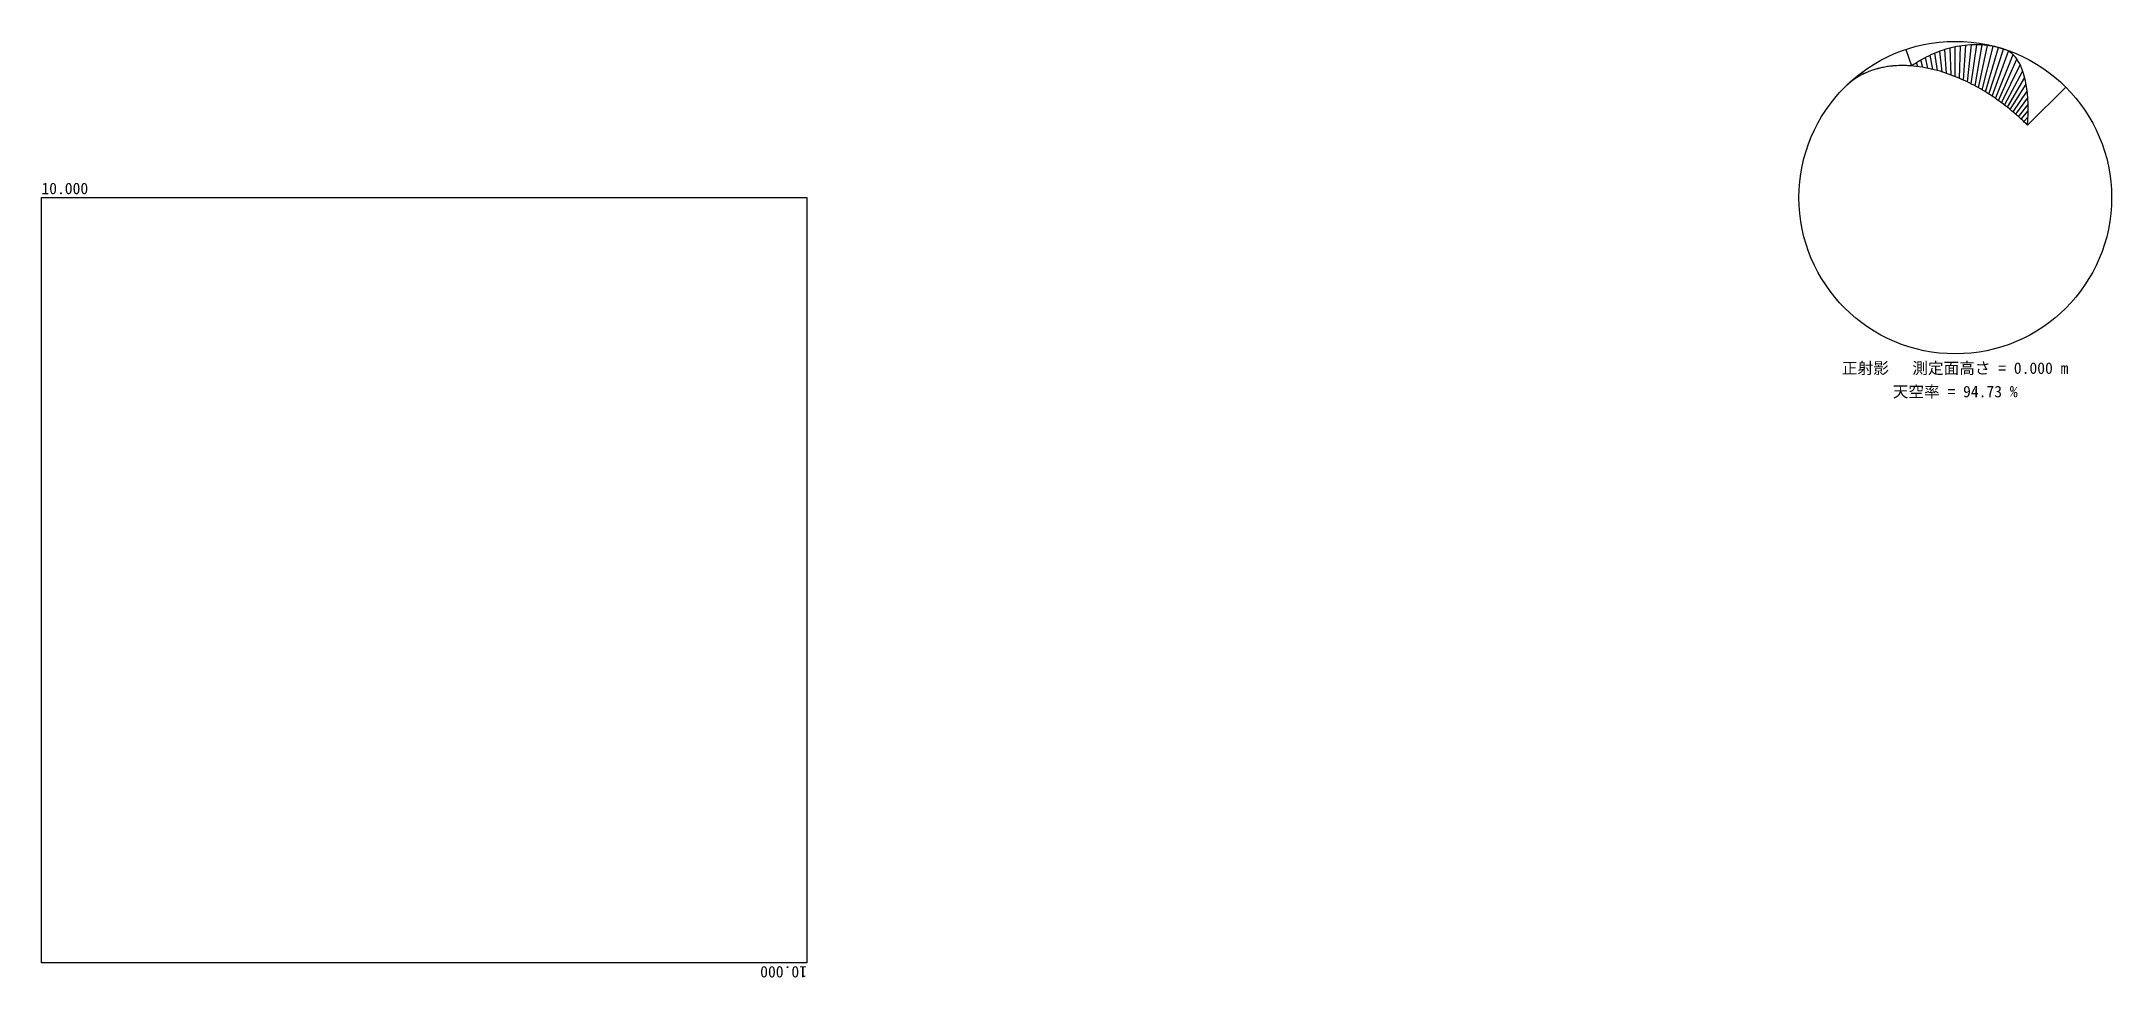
# Model space of a CAD drawing. Units: millimetres at full size, sheet at 1:100. Extents: x -9429 to 23684, y -9848 to 5133.
import ezdxf
from ezdxf.enums import TextEntityAlignment as Align

# ---------------------------------------------------------------- set-up
doc = ezdxf.new("R2010")
doc.units = ezdxf.units.MM
doc.header["$LTSCALE"] = 100
doc.layers.add('0-0', color=4, linetype='Continuous')
doc.styles.add('ＭＳ ゴシック', font='')
doc.styles.get('ＭＳ ゴシック').set_extended_font_data('MS Gothic')

msp = doc.modelspace()

# ---------------------------------------------------------------- linework, layer by layer
at = {"layer": '0-0', "color": 7}
msp.add_line((20393.1, 5004.4), (20481.3, 4739.9), dxfattribs=at)
at = {"layer": '0-0'}
for p, q in [((20972.3, 4643.7), (20937.5, 4974.8)), ((21044.7, 4620.3), (21018, 5001.9)), ((21115.1, 4595.4), (21100.1, 5025.3)), ((21183.7, 4568.9), (21183.7, 5044.7)), ((21250.3, 4541.3), (21268.4, 5060)), ((21315.1, 4512.6), (21354.2, 5070.9)), ((21378.1, 4482.9), (21440.6, 5077.2)), ((21439.4, 4452.4), (21527.4, 5078.6)), ((21499, 4421.1), (21614.4, 5075.1)), ((21557, 4389.1), (21701, 5066.6)), ((21613.5, 4356.5), (21787.1, 5052.9)), ((21668.5, 4323.3), (21872.3, 5034.1)), ((21722.1, 4289.6), (21956.2, 5010.1)), ((21774.3, 4255.5), (22036.5, 4975.9)), ((19818.6, 4656.4), (19818.5, 4656.6)), ((19901.5, 4684.6), (19901.5, 4684.6)), ((19986.1, 4706.9), (19986.1, 4706.9)), ((20071.7, 4723.9), (20071.7, 4724)), ((20157.9, 4735.7), (20157.9, 4735.8)), ((20244.2, 4742.8), (20244.1, 4742.9)), ((20330.1, 4745.4), (20330.1, 4745.4)), ((20415.3, 4743.8), (20415.3, 4743.8)), ((20499.5, 4738.3), (20495.8, 4749.6)), ((20582.5, 4729.3), (20564.1, 4793.3)), ((20663.9, 4717.4), (20634.6, 4834.9)), ((20743.7, 4702.5), (20707.2, 4874.1)), ((20821.8, 4685), (20782, 4910.6)), ((20898, 4665.5), (20858.8, 4944.3)), ((21825.3, 4220.8), (22108.3, 4921.2)), ((21875.1, 4185.7), (22170, 4847.9)), ((21923.8, 4150.1), (22221.2, 4759.8)), ((21971.4, 4114.2), (22262.2, 4661)), ((19448, 4430), (19447.4, 4430.6)), ((19514.4, 4486.5), (19514, 4487.1)), ((19585.2, 4537.6), (19584.9, 4538.1)), ((19659.8, 4583.1), (19659.6, 4583.4)), ((19737.7, 4622.9), (19737.7, 4622.9)), ((22018, 4077.8), (22293.6, 4555.1)), ((22063.7, 4040.9), (22316.7, 4445.9)), ((22108.4, 4003.7), (22332.5, 4335.8)), ((22152.3, 3965.9), (22342.6, 4227.8)), ((22195.5, 3927.7), (22347.7, 4122.5)), ((22237.8, 3889), (22348.9, 4021.3)), ((22279.5, 3849.7), (22347.2, 3924.9)), ((22320.5, 3809.9), (22343.2, 3833.4))]:
    msp.add_line(p, q, dxfattribs=at)
at = {"layer": '0-0', "color": 7}
for points in [[(21974.2, 5004.4), (21935.4, 5016.7), (21895.8, 5028), (21855.5, 5038.3), (21814.6, 5047.6), (21773, 5055.6), (21731, 5062.6), (21688.4, 5068.3), (21645.3, 5072.8), (21601.9, 5076.1), (21558.2, 5078.1), (21514.2, 5078.9), (21470.1, 5078.4), (21425.9, 5076.6), (21381.6, 5073.6), (21337.3, 5069.3), (21293.2, 5063.8), (21249.2, 5057.1), (21205.4, 5049.2), (21162, 5040.2), (21118.9, 5030.1), (21076.2, 5019), (21033.9, 5006.9), (20992.2, 4993.8), (20951.1, 4979.7), (20910.5, 4964.9), (20870.6, 4949.2), (20831.4, 4932.8), (20792.9, 4915.7), (20755.1, 4898), (20718.1, 4879.7), (20681.8, 4860.9), (20646.4, 4841.6), (20611.7, 4821.9), (20577.9, 4801.8), (20544.8, 4781.4), (20512.6, 4760.8), (20481.3, 4739.9)], [(22340.8, 3789.8), (22345.8, 3880.9), (22348.6, 3970.2), (22349.1, 4057), (22347.2, 4141), (22343.1, 4221.5), (22336.8, 4298.3), (22328.4, 4370.9), (22318, 4439.2), (22305.8, 4502.9), (22292, 4562), (22276.8, 4616.5), (22260.4, 4666.4), (22242.9, 4711.9), (22224.6, 4753.1), (22205.7, 4790.2), (22186.3, 4823.5), (22166.5, 4853.1), (22146.6, 4879.4), (22126.6, 4902.6), (22106.6, 4922.9), (22086.8, 4940.7), (22067.2, 4956), (22047.9, 4969.2), (22028.9, 4980.4), (22010.3, 4989.9), (21992, 4997.9), (21974.2, 5004.4)], [(20481.3, 4739.9), (20463, 4741.2), (20443.9, 4742.4), (20423.8, 4743.4), (20402.6, 4744.3), (20380.4, 4745), (20357, 4745.4), (20332.2, 4745.5), (20306.2, 4745.2), (20278.6, 4744.4), (20249.5, 4743.2), (20218.7, 4741.3), (20186.1, 4738.7), (20151.5, 4735.2), (20114.9, 4730.6), (20076.1, 4724.7), (20034.9, 4717.4), (19991.3, 4708.2), (19945.1, 4696.9), (19896.2, 4683.1), (19844.5, 4666.2), (19790.1, 4645.6), (19732.9, 4620.8), (19673.1, 4590.8), (19610.9, 4554.9), (19546.9, 4511.9), (19481.6, 4460.8), (19415.9, 4400.4)], [(19790.1, 4645.6), (19756.1, 4631.3), (19723.2, 4616.2), (19691.5, 4600.5), (19661, 4584.3), (19631.6, 4567.4), (19603.3, 4550.1), (19576.2, 4532.4), (19550.2, 4514.3), (19525.2, 4495.9), (19501.3, 4477.2), (19478.5, 4458.2), (19456.6, 4439.1), (19435.8, 4419.8), (19415.9, 4400.4)], [(21480.1, 4431.2), (21443.4, 4450.4), (21405.7, 4469.4), (21367.2, 4488.2), (21327.8, 4506.8), (21287.7, 4525), (21246.6, 4542.9), (21204.9, 4560.4), (21162.3, 4577.4), (21119, 4593.9), (21075, 4609.9), (21030.4, 4625.2), (20985.2, 4639.8), (20939.4, 4653.7), (20893.1, 4666.8), (20846.3, 4679.1), (20799.2, 4690.5), (20751.8, 4700.9), (20704.2, 4710.3), (20656.4, 4718.7), (20608.6, 4726), (20560.7, 4732.1), (20513, 4737.2), (20465.4, 4741), (20418.1, 4743.7), (20371.2, 4745.2), (20324.6, 4745.4), (20278.6, 4744.4), (20233.2, 4742.3), (20188.4, 4738.9), (20144.4, 4734.3), (20101.1, 4728.6), (20058.8, 4721.8), (20017.3, 4713.9), (19976.8, 4704.9), (19937.3, 4694.8), (19898.8, 4683.9), (19861.5, 4672), (19825.2, 4659.2), (19790.1, 4645.6)], [(22951.4, 4400.4), (22340.8, 3789.8), (22327.9, 3802.6), (22314.7, 3815.7), (22301.1, 3828.9), (22287.1, 3842.4), (22272.7, 3856.2), (22258, 3870.2), (22242.8, 3884.4), (22227.2, 3898.8), (22211.2, 3913.5), (22194.7, 3928.4), (22177.7, 3943.6), (22160.2, 3959), (22142.3, 3974.7), (22123.8, 3990.6), (22104.8, 4006.8), (22085.2, 4023.2), (22065.1, 4039.8), (22044.4, 4056.7), (22023, 4073.8), (22001.1, 4091.2), (21978.5, 4108.7), (21955.2, 4126.5), (21931.3, 4144.6), (21906.7, 4162.8), (21881.4, 4181.2), (21855.3, 4199.8), (21828.5, 4218.6), (21800.9, 4237.5), (21772.6, 4256.6), (21743.4, 4275.8), (21713.5, 4295.1), (21682.7, 4314.5), (21651.1, 4334), (21618.6, 4353.5), (21585.3, 4373), (21551.1, 4392.5), (21516.1, 4411.9), (21480.1, 4431.2)]]:
    msp.add_lwpolyline(points, dxfattribs=at)
msp.add_lwpolyline([(-9428.6, 2632.7), (2816.3, 2632.7), (2816.3, -9612.2), (-9428.6, -9612.2)], close=True, dxfattribs=at)
msp.add_circle((21183.7, 2632.7), 2500, dxfattribs=at)

# ---------------------------------------------------------------- texts
at = {"layer": '0-0', "color": 2, "style": 'ＭＳ ゴシック'}
msp.add_text('10.000', height=183.3, dxfattribs=at).set_placement((-9428.6, 2632.7), align=Align.BOTTOM_LEFT)
at = {"layer": '0-0', "style": 'ＭＳ ゴシック'}
for s, p in [('正射影 \u3000測定面高さ = 0.000 m', (19371.2, -242.3)), ('天空率 = 94.73 %', (20183.7, -617.3))]:
    msp.add_text(s, height=183.3, dxfattribs=at).set_placement(p, align=Align.BOTTOM_LEFT)
at = {"layer": '0-0', "color": 2, "style": 'ＭＳ ゴシック'}
msp.add_text('10.000', height=183.3, rotation=180, dxfattribs=at).set_placement((2816.3, -9612.2), align=Align.BOTTOM_LEFT)

doc.saveas('drawing.dxf')
